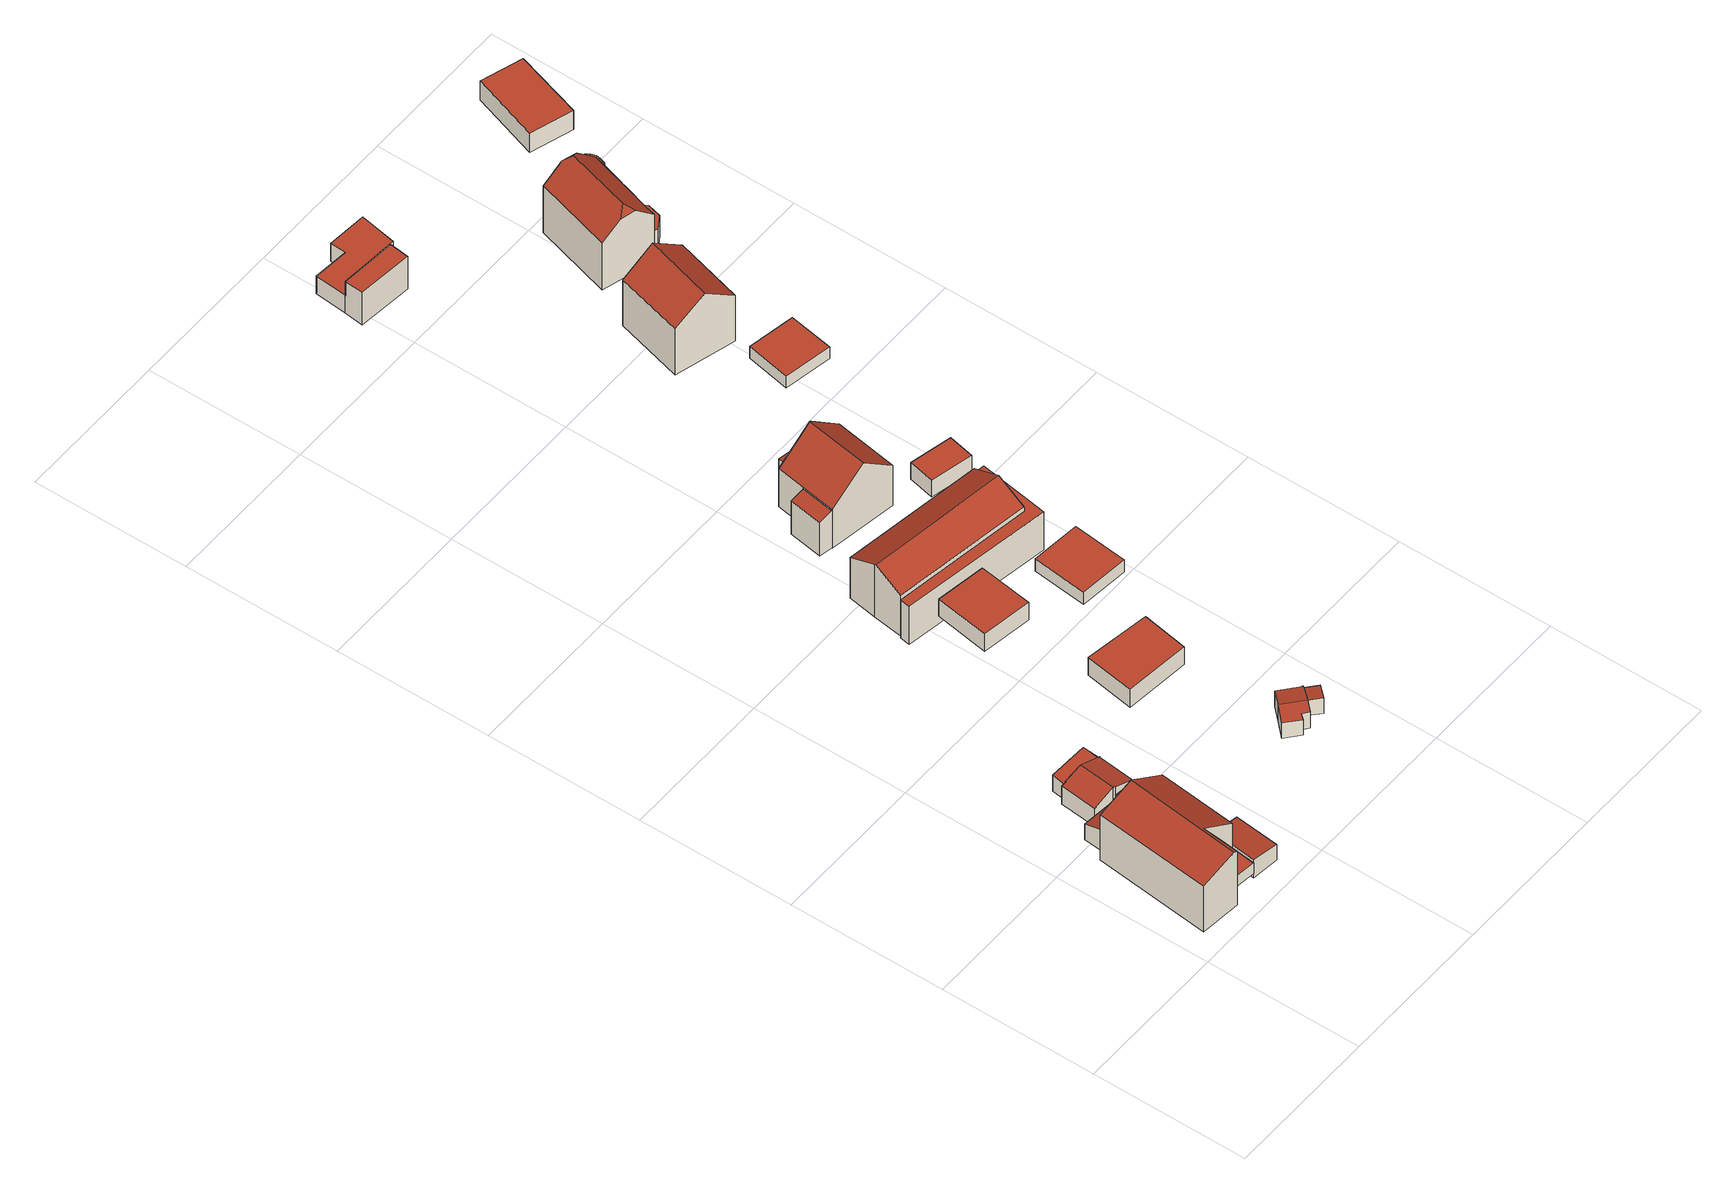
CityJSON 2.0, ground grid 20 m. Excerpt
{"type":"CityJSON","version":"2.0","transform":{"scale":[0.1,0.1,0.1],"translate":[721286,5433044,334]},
"CityObjects":{
"building1":{"type":"Building","attributes":{"Gemeindeschluessel":"09375199","HoeheDach":"346.964","HoeheGrund":"338.320","Methode":"2000","NiedrigsteTraufeDesGebaeudes":"343.892","Geometrietyp2DReferenz":"3000","measuredHeight":8.64,"function":"31001_1000","roofType":"3100","storeysAboveGround":2},"address":[{"Country":"Germany","Locality":"Sinzing","ThoroughfareName":"Mariaorter Straße 28"}],"geometry":[{"type":"Solid","lod":"2","boundaries":[[[[0,1,2,3]],[[4,5,6,7,8]],[[9,10,11,0,3,4,8]],[[5,2,1,12,13,14,6]],[[8,7,15,9]],[[3,2,5,4]],[[9,15,14,13,10]],[[11,12,1,0]],[[10,13,12,11]],[[6,14,15,7]]]],"semantics":{"surfaces":[{"type":"WallSurface","Flaeche":"25.682","Z_MAX":"8.392","Z_MAX_ASL":"346.712","Z_MIN":"0.000","Z_MIN_ASL":"338.320"},{"type":"WallSurface","Flaeche":"41.629","Z_MAX":"8.636","Z_MAX_ASL":"346.956","Z_MIN":"0.000","Z_MIN_ASL":"338.320"},{"type":"GroundSurface","Flaeche":"123.701","Z_MAX":"0.000","Z_MAX_ASL":"338.320","Z_MIN":"0.000","Z_MIN_ASL":"338.320"},{"type":"RoofSurface","Dachneigung":"57.646","Dachorientierung":"96.261","Flaeche":"60.925","Z_MAX":"8.644","Z_MAX_ASL":"346.964","Z_MIN":"5.572","Z_MIN_ASL":"343.892"},{"type":"WallSurface","Flaeche":"105.814","Z_MAX":"7.058","Z_MAX_ASL":"345.378","Z_MIN":"0.000","Z_MIN_ASL":"338.320"},{"type":"WallSurface","Flaeche":"14.571","Z_MAX":"8.357","Z_MAX_ASL":"346.677","Z_MIN":"0.000","Z_MIN_ASL":"338.320"},{"type":"WallSurface","Flaeche":"72.411","Z_MAX":"8.644","Z_MAX_ASL":"346.964","Z_MIN":"0.000","Z_MIN_ASL":"338.320"},{"type":"WallSurface","Flaeche":"31.074","Z_MAX":"8.392","Z_MAX_ASL":"346.712","Z_MIN":"0.000","Z_MIN_ASL":"338.320"},{"type":"WallSurface","Flaeche":"56.860","Z_MAX":"5.572","Z_MAX_ASL":"343.892","Z_MIN":"0.000","Z_MIN_ASL":"338.320"},{"type":"RoofSurface","Dachneigung":"71.771","Dachorientierung":"276.146","Flaeche":"76.054","Z_MAX":"8.644","Z_MAX_ASL":"346.964","Z_MIN":"7.050","Z_MIN_ASL":"345.370"}],"values":[[0,1,2,3,4,5,6,7,8,9]]}}]},
"building2":{"type":"Building","attributes":{"Gemeindeschluessel":"09375199","HoeheDach":"340.133","HoeheGrund":"338.520","Methode":"1000","NiedrigsteTraufeDesGebaeudes":"340.133","Geometrietyp2DReferenz":"3000","measuredHeight":1.61,"function":"31001_2000","roofType":"1000","storeysAboveGround":1},"geometry":[{"type":"Solid","lod":"2","boundaries":[[[[16,17,18,19]],[[19,18,20,21]],[[22,23,17,16]],[[21,20,23,22]],[[18,17,23,20]],[[21,22,16,19]]]],"semantics":{"surfaces":[{"type":"WallSurface","Flaeche":"4.976","Z_MAX":"1.613","Z_MAX_ASL":"340.133","Z_MIN":"0.000","Z_MIN_ASL":"338.520"},{"type":"WallSurface","Flaeche":"7.085","Z_MAX":"1.613","Z_MAX_ASL":"340.133","Z_MIN":"0.000","Z_MIN_ASL":"338.520"},{"type":"WallSurface","Flaeche":"7.179","Z_MAX":"1.613","Z_MAX_ASL":"340.133","Z_MIN":"0.000","Z_MIN_ASL":"338.520"},{"type":"WallSurface","Flaeche":"4.947","Z_MAX":"1.613","Z_MAX_ASL":"340.133","Z_MIN":"0.000","Z_MIN_ASL":"338.520"},{"type":"RoofSurface","Dachneigung":"90.000","Dachorientierung":"-1.000","Flaeche":"13.597","Z_MAX":"1.613","Z_MAX_ASL":"340.133","Z_MIN":"1.613","Z_MIN_ASL":"340.133"},{"type":"GroundSurface","Flaeche":"13.597","Z_MAX":"0.000","Z_MAX_ASL":"338.520","Z_MIN":"0.000","Z_MIN_ASL":"338.520"}],"values":[[0,1,2,3,4,5]]}}]},
"building3":{"type":"Building","attributes":{"Gemeindeschluessel":"09375199","HoeheDach":"343.083","HoeheGrund":"339.950","Methode":"2000","NiedrigsteTraufeDesGebaeudes":"342.317","Geometrietyp2DReferenz":"3000","measuredHeight":3.13,"function":"51009_1610","roofType":"2100"},"geometry":[{"type":"Solid","lod":"2","boundaries":[[[[24,25,26,27]],[[28,29,25,24]],[[30,26,25,29]],[[27,26,30,31]],[[28,24,27,31]],[[31,30,29,28]]]],"semantics":{"surfaces":[{"type":"WallSurface","Flaeche":"9.902","Z_MAX":"2.367","Z_MAX_ASL":"342.317","Z_MIN":"0.000","Z_MIN_ASL":"339.950"},{"type":"WallSurface","Flaeche":"6.056","Z_MAX":"3.133","Z_MAX_ASL":"343.083","Z_MIN":"0.000","Z_MIN_ASL":"339.950"},{"type":"RoofSurface","Dachneigung":"70.819","Dachorientierung":"6.038","Flaeche":"9.753","Z_MAX":"3.133","Z_MAX_ASL":"343.083","Z_MIN":"2.367","Z_MIN_ASL":"342.317"},{"type":"GroundSurface","Flaeche":"9.212","Z_MAX":"0.000","Z_MAX_ASL":"339.950","Z_MIN":"0.000","Z_MIN_ASL":"339.950"},{"type":"WallSurface","Flaeche":"13.106","Z_MAX":"3.133","Z_MAX_ASL":"343.083","Z_MIN":"0.000","Z_MIN_ASL":"339.950"}],"values":[[0,1,2,1,3,4]]}}]},
"building4":{"type":"Building","attributes":{"Gemeindeschluessel":"09375199","HoeheDach":"340.594","HoeheGrund":"337.798","Methode":"2000","NiedrigsteTraufeDesGebaeudes":"340.201","Geometrietyp2DReferenz":"3000","measuredHeight":2.8,"function":"31001_2463","roofType":"1000","storeysAboveGround":1},"geometry":[{"type":"Solid","lod":"2","boundaries":[[[[32,33,34,35,36]],[[37,33,32,38]],[[39,40,41,37,38]],[[40,35,34,41]],[[41,34,33,37]],[[38,32,36,39]],[[39,36,35,40]]]],"semantics":{"surfaces":[{"type":"RoofSurface","Dachneigung":"83.595","Dachorientierung":"96.351","Flaeche":"19.822","Z_MAX":"2.796","Z_MAX_ASL":"340.594","Z_MIN":"2.403","Z_MIN_ASL":"340.201"},{"type":"WallSurface","Flaeche":"13.681","Z_MAX":"2.411","Z_MAX_ASL":"340.209","Z_MIN":"0.002","Z_MIN_ASL":"337.800"},{"type":"GroundSurface","Flaeche":"19.698","Z_MAX":"0.002","Z_MAX_ASL":"337.800","Z_MIN":"0.002","Z_MIN_ASL":"337.800"},{"type":"WallSurface","Flaeche":"7.306","Z_MAX":"2.796","Z_MAX_ASL":"340.594","Z_MIN":"0.002","Z_MIN_ASL":"337.800"},{"type":"WallSurface","Flaeche":"8.927","Z_MAX":"2.796","Z_MAX_ASL":"340.594","Z_MIN":"0.002","Z_MIN_ASL":"337.800"},{"type":"WallSurface","Flaeche":"9.094","Z_MAX":"2.796","Z_MAX_ASL":"340.594","Z_MIN":"0.002","Z_MIN_ASL":"337.800"},{"type":"WallSurface","Flaeche":"8.605","Z_MAX":"2.796","Z_MAX_ASL":"340.594","Z_MIN":"0.002","Z_MIN_ASL":"337.800"}],"values":[[0,1,2,3,4,5,6]]}}]},
"building5":{"type":"Building","attributes":{"Gemeindeschluessel":"09375199","HoeheDach":"342.300","HoeheGrund":"338.536","Methode":"2000","NiedrigsteTraufeDesGebaeudes":"341.000","Geometrietyp2DReferenz":"3000","measuredHeight":3.76,"function":"31001_2463","roofType":"3100","storeysAboveGround":1},"geometry":[{"type":"Solid","lod":"2","boundaries":[[[[42,43,44,45]],[[46,47,48,49]],[[50,51,52,53]],[[54,55,56,57,58,59]],[[48,60,61,62,44,43]],[[57,56,63,64]],[[47,52,51,65,59,58,60,48]],[[57,64,61,60,58]],[[66,63,56,55]],[[45,44,62,67]],[[68,50,53,69]],[[46,70,69,53,52,47]],[[66,67,62,61,64,63]],[[49,48,43,42]],[[54,71,72,70,46,49,42,45,67,66,55]],[[54,59,65,71]],[[72,71,65,51,50,68]],[[72,68,69,70]]]],"semantics":{"surfaces":[{"type":"WallSurface","Flaeche":"13.052","Z_MAX":"2.782","Z_MAX_ASL":"341.319","Z_MIN":"0.004","Z_MIN_ASL":"338.540"},{"type":"WallSurface","Flaeche":"1.376","Z_MAX":"3.764","Z_MAX_ASL":"342.300","Z_MIN":"0.004","Z_MIN_ASL":"338.540"},{"type":"WallSurface","Flaeche":"1.867","Z_MAX":"3.636","Z_MAX_ASL":"342.173","Z_MIN":"2.464","Z_MIN_ASL":"341.000"},{"type":"WallSurface","Flaeche":"5.705","Z_MAX":"2.779","Z_MAX_ASL":"341.316","Z_MIN":"0.004","Z_MIN_ASL":"338.540"},{"type":"RoofSurface","Dachneigung":"71.141","Dachorientierung":"276.298","Flaeche":"14.387","Z_MAX":"3.764","Z_MAX_ASL":"342.300","Z_MIN":"2.781","Z_MIN_ASL":"341.317"},{"type":"RoofSurface","Dachneigung":"90.000","Dachorientierung":"-1.000","Flaeche":"10.773","Z_MAX":"2.464","Z_MAX_ASL":"341.000","Z_MIN":"2.464","Z_MIN_ASL":"341.000"},{"type":"RoofSurface","Dachneigung":"71.140","Dachorientierung":"96.298","Flaeche":"14.668","Z_MAX":"3.764","Z_MAX_ASL":"342.300","Z_MIN":"2.779","Z_MIN_ASL":"341.316"},{"type":"WallSurface","Flaeche":"4.398","Z_MAX":"3.764","Z_MAX_ASL":"342.300","Z_MIN":"2.464","Z_MIN_ASL":"341.000"},{"type":"WallSurface","Flaeche":"12.680","Z_MAX":"2.464","Z_MAX_ASL":"341.000","Z_MIN":"0.004","Z_MIN_ASL":"338.540"},{"type":"WallSurface","Flaeche":"1.741","Z_MAX":"2.989","Z_MAX_ASL":"341.525","Z_MIN":"0.004","Z_MIN_ASL":"338.540"},{"type":"RoofSurface","Dachneigung":"90.000","Dachorientierung":"-1.000","Flaeche":"4.808","Z_MAX":"2.464","Z_MAX_ASL":"341.000","Z_MIN":"2.464","Z_MIN_ASL":"341.000"},{"type":"WallSurface","Flaeche":"5.026","Z_MAX":"3.636","Z_MAX_ASL":"342.173","Z_MIN":"0.004","Z_MIN_ASL":"338.540"},{"type":"WallSurface","Flaeche":"4.852","Z_MAX":"2.989","Z_MAX_ASL":"341.525","Z_MIN":"0.004","Z_MIN_ASL":"338.540"},{"type":"WallSurface","Flaeche":"9.406","Z_MAX":"3.764","Z_MAX_ASL":"342.300","Z_MIN":"0.004","Z_MIN_ASL":"338.540"},{"type":"GroundSurface","Flaeche":"43.077","Z_MAX":"0.004","Z_MAX_ASL":"338.540","Z_MIN":"0.004","Z_MIN_ASL":"338.540"},{"type":"WallSurface","Flaeche":"13.073","Z_MAX":"2.781","Z_MAX_ASL":"341.317","Z_MIN":"0.004","Z_MIN_ASL":"338.540"},{"type":"WallSurface","Flaeche":"4.951","Z_MAX":"2.781","Z_MAX_ASL":"341.317","Z_MIN":"0.004","Z_MIN_ASL":"338.540"},{"type":"WallSurface","Flaeche":"6.164","Z_MAX":"2.464","Z_MAX_ASL":"341.000","Z_MIN":"0.004","Z_MIN_ASL":"338.540"}],"values":[[0,1,2,3,4,5,6,7,8,9,10,11,12,13,14,15,16,17]]}}]},
"building6":{"type":"Building","attributes":{"Gemeindeschluessel":"09375199","HoeheDach":"339.000","HoeheGrund":"336.190","Methode":"2000","NiedrigsteTraufeDesGebaeudes":"339.000","Geometrietyp2DReferenz":"3000","measuredHeight":2.81,"function":"51009_1610","roofType":"1000"},"geometry":[{"type":"Solid","lod":"2","boundaries":[[[[73,74,75,76]],[[76,75,77,78]],[[75,74,79,77]],[[78,77,79,80]],[[78,80,73,76]],[[80,79,74,73]]]],"semantics":{"surfaces":[{"type":"WallSurface","Flaeche":"16.733","Z_MAX":"2.810","Z_MAX_ASL":"339.000","Z_MIN":"0.000","Z_MIN_ASL":"336.190"},{"type":"WallSurface","Flaeche":"23.423","Z_MAX":"2.810","Z_MAX_ASL":"339.000","Z_MIN":"0.000","Z_MIN_ASL":"336.190"},{"type":"RoofSurface","Dachneigung":"90.000","Dachorientierung":"-1.000","Flaeche":"51.468","Z_MAX":"2.810","Z_MAX_ASL":"339.000","Z_MIN":"2.810","Z_MIN_ASL":"339.000"},{"type":"WallSurface","Flaeche":"17.976","Z_MAX":"2.810","Z_MAX_ASL":"339.000","Z_MIN":"0.000","Z_MIN_ASL":"336.190"},{"type":"GroundSurface","Flaeche":"51.468","Z_MAX":"0.000","Z_MAX_ASL":"336.190","Z_MIN":"0.000","Z_MIN_ASL":"336.190"},{"type":"WallSurface","Flaeche":"23.445","Z_MAX":"2.810","Z_MAX_ASL":"339.000","Z_MIN":"0.000","Z_MIN_ASL":"336.190"}],"values":[[0,1,2,3,4,5]]}}]},
"building7":{"type":"Building","attributes":{"Gemeindeschluessel":"09375199","HoeheDach":"340.300","HoeheGrund":"337.582","Methode":"2000","NiedrigsteTraufeDesGebaeudes":"340.300","Geometrietyp2DReferenz":"3000","measuredHeight":2.72,"function":"31001_2000","roofType":"1000","storeysAboveGround":1},"geometry":[{"type":"Solid","lod":"2","boundaries":[[[[81,82,83,84]],[[85,83,82,86]],[[84,83,85,87]],[[87,85,86,88]],[[88,81,84,87]],[[88,86,82,81]]]],"semantics":{"surfaces":[{"type":"WallSurface","Flaeche":"17.445","Z_MAX":"2.718","Z_MAX_ASL":"340.300","Z_MIN":"-0.002","Z_MIN_ASL":"337.580"},{"type":"RoofSurface","Dachneigung":"90.000","Dachorientierung":"-1.000","Flaeche":"45.087","Z_MAX":"2.718","Z_MAX_ASL":"340.300","Z_MIN":"2.718","Z_MIN_ASL":"340.300"},{"type":"WallSurface","Flaeche":"19.072","Z_MAX":"2.718","Z_MAX_ASL":"340.300","Z_MIN":"-0.002","Z_MIN_ASL":"337.580"},{"type":"WallSurface","Flaeche":"17.592","Z_MAX":"2.718","Z_MAX_ASL":"340.300","Z_MIN":"-0.002","Z_MIN_ASL":"337.580"},{"type":"GroundSurface","Flaeche":"45.087","Z_MAX":"-0.002","Z_MAX_ASL":"337.580","Z_MIN":"-0.002","Z_MIN_ASL":"337.580"},{"type":"WallSurface","Flaeche":"19.011","Z_MAX":"2.718","Z_MAX_ASL":"340.300","Z_MIN":"-0.002","Z_MIN_ASL":"337.580"}],"values":[[0,1,2,3,4,5]]}}]},
"building8":{"type":"Building","attributes":{"Gemeindeschluessel":"09375199","HoeheDach":"338.200","HoeheGrund":"335.366","Methode":"2000","NiedrigsteTraufeDesGebaeudes":"337.507","Geometrietyp2DReferenz":"3000","measuredHeight":2.83,"function":"31001_2000","roofType":"3100","storeysAboveGround":1},"geometry":[{"type":"Solid","lod":"2","boundaries":[[[[89,90,91,92]],[[93,94,95,96]],[[97,98,99,95,94,100,101,102]],[[103,99,98,104]],[[105,106,107,108]],[[109,108,107,102,101]],[[110,91,90,105,108,109,111,93,96,112,113]],[[112,114,115,113]],[[112,96,95,99,103,114]],[[111,100,94,93]],[[90,89,106,105]],[[110,113,115,104,98]],[[115,114,103,104]],[[92,91,110,98,97]],[[89,92,97,102,107,106]],[[109,101,100,111]]]],"semantics":{"surfaces":[{"type":"WallSurface","Flaeche":"2.542","Z_MAX":"2.549","Z_MAX_ASL":"337.915","Z_MIN":"0.004","Z_MIN_ASL":"335.370"},{"type":"WallSurface","Flaeche":"0.222","Z_MAX":"2.422","Z_MAX_ASL":"337.788","Z_MIN":"0.004","Z_MIN_ASL":"335.370"},{"type":"RoofSurface","Dachneigung":"79.793","Dachorientierung":"41.565","Flaeche":"7.417","Z_MAX":"2.834","Z_MAX_ASL":"338.200","Z_MIN":"2.405","Z_MIN_ASL":"337.771"},{"type":"WallSurface","Flaeche":"0.680","Z_MAX":"2.794","Z_MAX_ASL":"338.160","Z_MIN":"2.142","Z_MIN_ASL":"337.508"},{"type":"WallSurface","Flaeche":"5.302","Z_MAX":"2.404","Z_MAX_ASL":"337.770","Z_MIN":"0.004","Z_MIN_ASL":"335.370"},{"type":"WallSurface","Flaeche":"6.554","Z_MAX":"2.834","Z_MAX_ASL":"338.200","Z_MIN":"0.004","Z_MIN_ASL":"335.370"},{"type":"GroundSurface","Flaeche":"17.966","Z_MAX":"0.004","Z_MAX_ASL":"335.370","Z_MIN":"0.004","Z_MIN_ASL":"335.370"},{"type":"WallSurface","Flaeche":"4.956","Z_MAX":"2.428","Z_MAX_ASL":"337.794","Z_MIN":"0.004","Z_MIN_ASL":"335.370"},{"type":"WallSurface","Flaeche":"4.163","Z_MAX":"2.405","Z_MAX_ASL":"337.771","Z_MIN":"0.004","Z_MIN_ASL":"335.370"},{"type":"WallSurface","Flaeche":"7.291","Z_MAX":"2.422","Z_MAX_ASL":"337.788","Z_MIN":"0.004","Z_MIN_ASL":"335.370"},{"type":"WallSurface","Flaeche":"1.995","Z_MAX":"2.548","Z_MAX_ASL":"337.914","Z_MIN":"0.004","Z_MIN_ASL":"335.370"},{"type":"WallSurface","Flaeche":"4.384","Z_MAX":"2.794","Z_MAX_ASL":"338.160","Z_MIN":"0.004","Z_MIN_ASL":"335.370"},{"type":"RoofSurface","Dachneigung":"82.468","Dachorientierung":"41.557","Flaeche":"3.884","Z_MAX":"2.428","Z_MAX_ASL":"337.794","Z_MIN":"2.141","Z_MIN_ASL":"337.507"},{"type":"WallSurface","Flaeche":"4.882","Z_MAX":"2.834","Z_MAX_ASL":"338.200","Z_MIN":"0.004","Z_MIN_ASL":"335.370"},{"type":"RoofSurface","Dachneigung":"79.793","Dachorientierung":"221.581","Flaeche":"6.925","Z_MAX":"2.834","Z_MAX_ASL":"338.200","Z_MIN":"2.403","Z_MIN_ASL":"337.769"},{"type":"WallSurface","Flaeche":"5.732","Z_MAX":"2.815","Z_MAX_ASL":"338.181","Z_MIN":"0.004","Z_MIN_ASL":"335.370"}],"values":[[0,1,2,3,4,5,6,7,8,9,10,11,12,13,14,15]]}}]},
"building9":{"type":"Building","attributes":{"Gemeindeschluessel":"09375199","HoeheDach":"362.900","HoeheGrund":"357.750","Methode":"2000","NiedrigsteTraufeDesGebaeudes":"360.500","Geometrietyp2DReferenz":"3000","measuredHeight":5.15,"function":"31001_2000","roofType":"1000","storeysAboveGround":2},"geometry":[{"type":"Solid","lod":"2","boundaries":[[[[116,117,118,119]],[[120,121,122,123]],[[124,125,126,127,128,118,117,129,130]],[[131,126,125,132]],[[133,128,127,134]],[[123,135,116,119,133,134,131,132,136,120]],[[130,137,138,124]],[[136,124,138,121,120]],[[132,125,124,136]],[[135,129,117,116]],[[121,138,137,122]],[[123,122,137,130,129,135]],[[119,118,128,133]],[[134,127,126,131]]]],"semantics":{"surfaces":[{"type":"WallSurface","Flaeche":"12.364","Z_MAX":"2.750","Z_MAX_ASL":"360.500","Z_MIN":"0.000","Z_MIN_ASL":"357.750"},{"type":"WallSurface","Flaeche":"36.384","Z_MAX":"5.150","Z_MAX_ASL":"362.900","Z_MIN":"0.000","Z_MIN_ASL":"357.750"},{"type":"RoofSurface","Dachneigung":"90.000","Dachorientierung":"-1.000","Flaeche":"45.876","Z_MAX":"2.750","Z_MAX_ASL":"360.500","Z_MIN":"2.750","Z_MIN_ASL":"360.500"},{"type":"WallSurface","Flaeche":"5.719","Z_MAX":"2.750","Z_MAX_ASL":"360.500","Z_MIN":"0.000","Z_MIN_ASL":"357.750"},{"type":"WallSurface","Flaeche":"14.022","Z_MAX":"2.750","Z_MAX_ASL":"360.500","Z_MIN":"0.000","Z_MIN_ASL":"357.750"},{"type":"GroundSurface","Flaeche":"63.202","Z_MAX":"0.000","Z_MAX_ASL":"357.750","Z_MIN":"0.000","Z_MIN_ASL":"357.750"},{"type":"WallSurface","Flaeche":"16.932","Z_MAX":"5.150","Z_MAX_ASL":"362.900","Z_MIN":"2.750","Z_MIN_ASL":"360.500"},{"type":"WallSurface","Flaeche":"12.888","Z_MAX":"5.150","Z_MAX_ASL":"362.900","Z_MIN":"0.000","Z_MIN_ASL":"357.750"},{"type":"WallSurface","Flaeche":"4.282","Z_MAX":"2.750","Z_MAX_ASL":"360.500","Z_MIN":"0.000","Z_MIN_ASL":"357.750"},{"type":"WallSurface","Flaeche":"11.449","Z_MAX":"2.750","Z_MAX_ASL":"360.500","Z_MIN":"0.000","Z_MIN_ASL":"357.750"},{"type":"RoofSurface","Dachneigung":"90.000","Dachorientierung":"-1.000","Flaeche":"17.326","Z_MAX":"5.150","Z_MAX_ASL":"362.900","Z_MIN":"5.150","Z_MIN_ASL":"362.900"},{"type":"WallSurface","Flaeche":"12.632","Z_MAX":"5.150","Z_MAX_ASL":"362.900","Z_MIN":"0.000","Z_MIN_ASL":"357.750"},{"type":"WallSurface","Flaeche":"5.492","Z_MAX":"2.750","Z_MAX_ASL":"360.500","Z_MIN":"0.000","Z_MIN_ASL":"357.750"},{"type":"WallSurface","Flaeche":"13.041","Z_MAX":"2.750","Z_MAX_ASL":"360.500","Z_MIN":"0.000","Z_MIN_ASL":"357.750"}],"values":[[0,1,2,3,4,5,6,7,8,9,10,11,12,13]]}}]},
"building10":{"type":"Building","attributes":{"Gemeindeschluessel":"09375199","HoeheDach":"342.240","HoeheGrund":"336.250","Methode":"2000","NiedrigsteTraufeDesGebaeudes":"342.240","Geometrietyp2DReferenz":"3000","measuredHeight":5.99,"function":"51009_1610","roofType":"1000"},"geometry":[{"type":"Solid","lod":"2","boundaries":[[[[139,140,141,142,143,144]],[[145,139,144,146]],[[147,141,140,148]],[[148,145,146,149,150,147]],[[150,142,141,147]],[[139,145,148,140]],[[146,144,143,149]],[[149,143,142,150]]]],"semantics":{"surfaces":[{"type":"RoofSurface","Dachneigung":"90.000","Dachorientierung":"-1.000","Flaeche":"39.475","Z_MAX":"5.990","Z_MAX_ASL":"342.240","Z_MIN":"5.990","Z_MIN_ASL":"342.240"},{"type":"WallSurface","Flaeche":"8.863","Z_MAX":"5.990","Z_MAX_ASL":"342.240","Z_MIN":"0.000","Z_MIN_ASL":"336.250"},{"type":"WallSurface","Flaeche":"108.702","Z_MAX":"5.990","Z_MAX_ASL":"342.240","Z_MIN":"0.000","Z_MIN_ASL":"336.250"},{"type":"GroundSurface","Flaeche":"39.475","Z_MAX":"0.000","Z_MAX_ASL":"336.250","Z_MIN":"0.000","Z_MIN_ASL":"336.250"},{"type":"WallSurface","Flaeche":"8.293","Z_MAX":"5.990","Z_MAX_ASL":"342.240","Z_MIN":"0.000","Z_MIN_ASL":"336.250"},{"type":"WallSurface","Flaeche":"45.172","Z_MAX":"5.990","Z_MAX_ASL":"342.240","Z_MIN":"0.000","Z_MIN_ASL":"336.250"},{"type":"WallSurface","Flaeche":"54.076","Z_MAX":"5.990","Z_MAX_ASL":"342.240","Z_MIN":"0.000","Z_MIN_ASL":"336.250"},{"type":"WallSurface","Flaeche":"117.541","Z_MAX":"5.990","Z_MAX_ASL":"342.240","Z_MIN":"0.000","Z_MIN_ASL":"336.250"}],"values":[[0,1,2,3,4,5,6,7]]}}]},
"building11":{"type":"Building","attributes":{"Gemeindeschluessel":"09375199","HoeheDach":"344.800","HoeheGrund":"336.518","Methode":"2000","NiedrigsteTraufeDesGebaeudes":"342.920","Geometrietyp2DReferenz":"3000","measuredHeight":8.28,"function":"31001_1000","roofType":"3100","storeysAboveGround":2},"address":[{"Country":"Germany","Locality":"Sinzing","ThoroughfareName":"Mariaorter Straße 29"}],"geometry":[{"type":"Solid","lod":"2","boundaries":[[[[151,152,153,154]],[[155,156,157,158,159]],[[152,160,161,158,157]],[[155,159,162,163,151,154,164]],[[159,158,161,162]],[[163,160,152,151]],[[162,161,160,163]],[[153,152,157,156]],[[153,156,155,164,154]]]],"semantics":{"surfaces":[{"type":"WallSurface","Flaeche":"27.625","Z_MAX":"8.277","Z_MAX_ASL":"344.795","Z_MIN":"0.002","Z_MIN_ASL":"336.520"},{"type":"WallSurface","Flaeche":"27.664","Z_MAX":"8.282","Z_MAX_ASL":"344.800","Z_MIN":"0.002","Z_MIN_ASL":"336.520"},{"type":"RoofSurface","Dachneigung":"63.529","Dachorientierung":"8.809","Flaeche":"76.355","Z_MAX":"8.282","Z_MAX_ASL":"344.800","Z_MIN":"6.407","Z_MIN_ASL":"342.925"},{"type":"GroundSurface","Flaeche":"136.672","Z_MAX":"0.002","Z_MAX_ASL":"336.520","Z_MIN":"0.002","Z_MIN_ASL":"336.520"},{"type":"WallSurface","Flaeche":"27.561","Z_MAX":"8.277","Z_MAX_ASL":"344.795","Z_MIN":"0.002","Z_MIN_ASL":"336.520"},{"type":"WallSurface","Flaeche":"27.738","Z_MAX":"8.282","Z_MAX_ASL":"344.800","Z_MIN":"0.002","Z_MIN_ASL":"336.520"},{"type":"WallSurface","Flaeche":"116.275","Z_MAX":"6.407","Z_MAX_ASL":"342.925","Z_MIN":"0.002","Z_MIN_ASL":"336.520"},{"type":"RoofSurface","Dachneigung":"63.529","Dachorientierung":"188.809","Flaeche":"76.326","Z_MAX":"8.282","Z_MAX_ASL":"344.800","Z_MIN":"6.402","Z_MIN_ASL":"342.920"},{"type":"WallSurface","Flaeche":"116.238","Z_MAX":"6.413","Z_MAX_ASL":"342.931","Z_MIN":"0.002","Z_MIN_ASL":"336.520"}],"values":[[0,1,2,3,4,5,6,7,8]]}}]},
"building12":{"type":"Building","attributes":{"Gemeindeschluessel":"09375199","HoeheDach":"346.950","HoeheGrund":"337.020","Methode":"2000","NiedrigsteTraufeDesGebaeudes":"341.625","Geometrietyp2DReferenz":"3000","measuredHeight":9.93,"function":"31001_1000","roofType":"3100"},"address":[{"Country":"Germany","Locality":"Sinzing","ThoroughfareName":"Mariaorter Straße 30"}],"geometry":[{"type":"Solid","lod":"2","boundaries":[[[[165,166,167,168]],[[169,168,167,170]],[[171,172,173,174,175,176]],[[177,178,179,180]],[[165,168,181,182,178]],[[175,174,183,184]],[[170,167,166,185]],[[186,184,183,187,188]],[[189,190,191,192,193]],[[180,179,191,190]],[[171,176,194,195]],[[175,184,194,176]],[[195,194,184,186]],[[189,193,173,172]],[[188,187,181,168,169]],[[191,179,178,182,192]],[[177,185,166,165,178]],[[189,172,171,195,186,188,169,170,185,177,180,190]],[[173,193,192,182,181,187,183,174]]]],"semantics":{"surfaces":[{"type":"RoofSurface","Dachneigung":"81.824","Dachorientierung":"11.369","Flaeche":"5.508","Z_MAX":"4.876","Z_MAX_ASL":"341.896","Z_MIN":"4.605","Z_MIN_ASL":"341.625"},{"type":"WallSurface","Flaeche":"8.953","Z_MAX":"4.876","Z_MAX_ASL":"341.896","Z_MIN":"0.000","Z_MIN_ASL":"337.020"},{"type":"WallSurface","Flaeche":"9.826","Z_MAX":"6.065","Z_MAX_ASL":"343.085","Z_MIN":"0.000","Z_MIN_ASL":"337.020"},{"type":"WallSurface","Flaeche":"32.612","Z_MAX":"9.750","Z_MAX_ASL":"346.770","Z_MIN":"0.000","Z_MIN_ASL":"337.020"},{"type":"WallSurface","Flaeche":"11.483","Z_MAX":"9.930","Z_MAX_ASL":"346.950","Z_MIN":"4.876","Z_MIN_ASL":"341.896"},{"type":"WallSurface","Flaeche":"1.012","Z_MAX":"5.990","Z_MAX_ASL":"343.010","Z_MIN":"5.756","Z_MIN_ASL":"342.776"},{"type":"WallSurface","Flaeche":"13.294","Z_MAX":"4.605","Z_MAX_ASL":"341.625","Z_MIN":"0.000","Z_MIN_ASL":"337.020"},{"type":"WallSurface","Flaeche":"22.676","Z_MAX":"5.992","Z_MAX_ASL":"343.012","Z_MIN":"0.000","Z_MIN_ASL":"337.020"},{"type":"WallSurface","Flaeche":"70.512","Z_MAX":"9.930","Z_MAX_ASL":"346.950","Z_MIN":"0.000","Z_MIN_ASL":"337.020"},{"type":"WallSurface","Flaeche":"51.106","Z_MAX":"6.231","Z_MAX_ASL":"343.251","Z_MIN":"0.000","Z_MIN_ASL":"337.020"},{"type":"WallSurface","Flaeche":"22.513","Z_MAX":"5.205","Z_MAX_ASL":"342.225","Z_MIN":"0.000","Z_MIN_ASL":"337.020"},{"type":"RoofSurface","Dachneigung":"71.944","Dachorientierung":"281.390","Flaeche":"7.716","Z_MAX":"5.756","Z_MAX_ASL":"342.776","Z_MIN":"5.203","Z_MIN_ASL":"342.223"},{"type":"WallSurface","Flaeche":"9.276","Z_MAX":"5.756","Z_MAX_ASL":"342.776","Z_MIN":"0.000","Z_MIN_ASL":"337.020"},{"type":"WallSurface","Flaeche":"0.618","Z_MAX":"6.065","Z_MAX_ASL":"343.085","Z_MIN":"0.000","Z_MIN_ASL":"337.020"},{"type":"WallSurface","Flaeche":"12.839","Z_MAX":"7.619","Z_MAX_ASL":"344.639","Z_MIN":"0.000","Z_MIN_ASL":"337.020"},{"type":"RoofSurface","Dachneigung":"49.230","Dachorientierung":"101.392","Flaeche":"46.473","Z_MAX":"9.930","Z_MAX_ASL":"346.950","Z_MIN":"6.231","Z_MIN_ASL":"343.251"},{"type":"WallSurface","Flaeche":"9.055","Z_MAX":"9.750","Z_MAX_ASL":"346.770","Z_MIN":"0.000","Z_MIN_ASL":"337.020"},{"type":"GroundSurface","Flaeche":"85.518","Z_MAX":"0.000","Z_MAX_ASL":"337.020","Z_MIN":"0.000","Z_MIN_ASL":"337.020"},{"type":"RoofSurface","Dachneigung":"49.230","Dachorientierung":"281.392","Flaeche":"49.560","Z_MAX":"9.930","Z_MAX_ASL":"346.950","Z_MIN":"5.990","Z_MIN_ASL":"343.010"}],"values":[[0,1,2,3,4,5,6,7,8,9,10,11,12,13,14,15,16,17,18]]}}]},
"building13":{"type":"Building","attributes":{"Gemeindeschluessel":"09375199","HoeheDach":"336.543","HoeheGrund":"334.618","Methode":"1000","NiedrigsteTraufeDesGebaeudes":"336.543","Geometrietyp2DReferenz":"3000","measuredHeight":1.93,"function":"31001_2000","roofType":"1000","storeysAboveGround":1},"geometry":[{"type":"Solid","lod":"2","boundaries":[[[[196,197,198,199]],[[197,200,201,198]],[[199,202,203,196]],[[202,201,200,203]],[[203,200,197,196]],[[199,198,201,202]]]],"semantics":{"surfaces":[{"type":"WallSurface","Flaeche":"12.101","Z_MAX":"1.925","Z_MAX_ASL":"336.543","Z_MIN":"0.000","Z_MIN_ASL":"334.618"},{"type":"RoofSurface","Dachneigung":"90.000","Dachorientierung":"-1.000","Flaeche":"44.173","Z_MAX":"1.925","Z_MAX_ASL":"336.543","Z_MIN":"1.925","Z_MIN_ASL":"336.543"},{"type":"GroundSurface","Flaeche":"44.173","Z_MAX":"0.000","Z_MAX_ASL":"334.618","Z_MIN":"0.000","Z_MIN_ASL":"334.618"},{"type":"WallSurface","Flaeche":"12.102","Z_MAX":"1.925","Z_MAX_ASL":"336.543","Z_MIN":"0.000","Z_MIN_ASL":"334.618"},{"type":"WallSurface","Flaeche":"13.523","Z_MAX":"1.925","Z_MAX_ASL":"336.543","Z_MIN":"0.000","Z_MIN_ASL":"334.618"},{"type":"WallSurface","Flaeche":"13.525","Z_MAX":"1.925","Z_MAX_ASL":"336.543","Z_MIN":"0.000","Z_MIN_ASL":"334.618"}],"values":[[0,1,2,3,4,5]]}}]},
"building14":{"type":"Building","attributes":{"Gemeindeschluessel":"09375199","HoeheDach":"336.562","HoeheGrund":"334.030","Methode":"1000","NiedrigsteTraufeDesGebaeudes":"336.562","Geometrietyp2DReferenz":"3000","measuredHeight":2.53,"function":"31001_2000","roofType":"1000"},"geometry":[{"type":"Solid","lod":"2","boundaries":[[[[204,205,206,207]],[[208,204,207,209]],[[209,210,211,208]],[[208,211,205,204]],[[207,206,210,209]],[[210,206,205,211]]]],"semantics":{"surfaces":[{"type":"WallSurface","Flaeche":"13.940","Z_MAX":"2.532","Z_MAX_ASL":"336.562","Z_MIN":"0.000","Z_MIN_ASL":"334.030"},{"type":"GroundSurface","Flaeche":"18.820","Z_MAX":"0.000","Z_MAX_ASL":"334.030","Z_MIN":"0.000","Z_MIN_ASL":"334.030"},{"type":"WallSurface","Flaeche":"13.909","Z_MAX":"2.532","Z_MAX_ASL":"336.562","Z_MIN":"0.000","Z_MIN_ASL":"334.030"},{"type":"WallSurface","Flaeche":"8.674","Z_MAX":"2.532","Z_MAX_ASL":"336.562","Z_MIN":"0.000","Z_MIN_ASL":"334.030"},{"type":"WallSurface","Flaeche":"8.655","Z_MAX":"2.532","Z_MAX_ASL":"336.562","Z_MIN":"0.000","Z_MIN_ASL":"334.030"},{"type":"RoofSurface","Dachneigung":"90.000","Dachorientierung":"-1.000","Flaeche":"18.820","Z_MAX":"2.532","Z_MAX_ASL":"336.562","Z_MIN":"2.532","Z_MIN_ASL":"336.562"}],"values":[[0,1,2,3,4,5]]}}]},
"building15":{"type":"Building","attributes":{"Gemeindeschluessel":"09375199","HoeheDach":"346.480","HoeheGrund":"336.300","Methode":"2000","NiedrigsteTraufeDesGebaeudes":"343.434","Geometrietyp2DReferenz":"3000","measuredHeight":10.18,"function":"31001_1000","roofType":"3100"},"address":[{"Country":"Germany","Locality":"Sinzing","ThoroughfareName":"Mariaorter Straße 31"}],"geometry":[{"type":"Solid","lod":"2","boundaries":[[[[212,213,214,215]],[[216,217,218,219]],[[213,217,216,214]],[[219,218,220,221]],[[215,221,220,212]],[[212,220,218,217,213]],[[214,216,219,221,215]]]],"semantics":{"surfaces":[{"type":"GroundSurface","Flaeche":"73.053","Z_MAX":"0.000","Z_MAX_ASL":"336.300","Z_MIN":"0.000","Z_MIN_ASL":"336.300"},{"type":"RoofSurface","Dachneigung":"53.009","Dachorientierung":"107.376","Flaeche":"45.719","Z_MAX":"10.180","Z_MAX_ASL":"346.480","Z_MIN":"7.148","Z_MIN_ASL":"343.448"},{"type":"WallSurface","Flaeche":"64.859","Z_MAX":"7.148","Z_MAX_ASL":"343.448","Z_MIN":"0.000","Z_MIN_ASL":"336.300"},{"type":"RoofSurface","Dachneigung":"53.009","Dachorientierung":"287.376","Flaeche":"45.742","Z_MAX":"10.180","Z_MAX_ASL":"346.480","Z_MIN":"7.134","Z_MIN_ASL":"343.434"},{"type":"WallSurface","Flaeche":"64.768","Z_MAX":"7.155","Z_MAX_ASL":"343.455","Z_MIN":"0.000","Z_MIN_ASL":"336.300"},{"type":"WallSurface","Flaeche":"69.881","Z_MAX":"10.180","Z_MAX_ASL":"346.480","Z_MIN":"0.000","Z_MIN_ASL":"336.300"},{"type":"WallSurface","Flaeche":"69.676","Z_MAX":"10.180","Z_MAX_ASL":"346.480","Z_MIN":"0.000","Z_MIN_ASL":"336.300"}],"values":[[0,1,2,3,4,5,6]]}}]},
"building16":{"type":"Building","attributes":{"Gemeindeschluessel":"09375199","HoeheDach":"336.690","HoeheGrund":"334.936","Methode":"1000","NiedrigsteTraufeDesGebaeudes":"336.690","Geometrietyp2DReferenz":"3000","measuredHeight":1.75,"function":"31001_2000","roofType":"1000"},"geometry":[{"type":"Solid","lod":"2","boundaries":[[[[222,223,224,225]],[[226,227,228,229]],[[229,228,223,222]],[[227,224,223,228]],[[229,222,225,226]],[[225,224,227,226]]]],"semantics":{"surfaces":[{"type":"WallSurface","Flaeche":"10.699","Z_MAX":"1.754","Z_MAX_ASL":"336.690","Z_MIN":"0.000","Z_MIN_ASL":"334.936"},{"type":"WallSurface","Flaeche":"10.736","Z_MAX":"1.754","Z_MAX_ASL":"336.690","Z_MIN":"0.000","Z_MIN_ASL":"334.936"},{"type":"WallSurface","Flaeche":"10.143","Z_MAX":"1.754","Z_MAX_ASL":"336.690","Z_MIN":"0.000","Z_MIN_ASL":"334.936"},{"type":"RoofSurface","Dachneigung":"90.000","Dachorientierung":"-1.000","Flaeche":"35.344","Z_MAX":"1.754","Z_MAX_ASL":"336.690","Z_MIN":"1.754","Z_MIN_ASL":"336.690"},{"type":"GroundSurface","Flaeche":"35.344","Z_MAX":"0.000","Z_MAX_ASL":"334.936","Z_MIN":"0.000","Z_MIN_ASL":"334.936"},{"type":"WallSurface","Flaeche":"10.152","Z_MAX":"1.754","Z_MAX_ASL":"336.690","Z_MIN":"0.000","Z_MIN_ASL":"334.936"}],"values":[[0,1,2,3,4,5]]}}]},
"building17":{"type":"Building","attributes":{"Gemeindeschluessel":"09375199","HoeheDach":"347.000","HoeheGrund":"336.570","Methode":"2000","NiedrigsteTraufeDesGebaeudes":"339.770","Geometrietyp2DReferenz":"3000","measuredHeight":10.43,"function":"31001_1000","roofType":"3300"},"address":[{"Country":"Germany","Locality":"Sinzing","ThoroughfareName":"Mariaorter Straße 32"}],"geometry":[{"type":"Solid","lod":"2","boundaries":[[[[230,231,232,233]],[[234,235,236,237,238]],[[239,240,241,237,242]],[[233,243,244,245,246,230]],[[247,248,249,250,251,252,253,254,255,243,233,232,256,257,258,259,260]],[[261,262,238,237,241]],[[247,263,264,248]],[[264,263,235,234,265]],[[266,267,268]],[[251,250,269,270,271,272]],[[258,257,261,241,240]],[[239,259,258,240]],[[253,273,274,254]],[[255,254,274,275,276,277]],[[252,278,273,253]],[[249,248,264,265,279,280]],[[274,273,278,272,271,281,275]],[[236,282,242,237]],[[249,280,269,250]],[[230,246,283,266,268,231]],[[260,259,239,242,282]],[[281,284,276,275]],[[234,285,279,265]],[[286,285,234,238,262]],[[256,232,231,268,267,287]],[[251,272,278,252]],[[271,270,284,281]],[[245,283,246]],[[286,287,267,266,283,245,244,277,276,284,270,269,280,279,285]],[[247,260,282,236,235,263]],[[255,277,244,243]],[[261,257,256,287,286,262]]]],"semantics":{"surfaces":[{"type":"WallSurface","Flaeche":"75.398","Z_MAX":"7.296","Z_MAX_ASL":"343.866","Z_MIN":"-0.000","Z_MIN_ASL":"336.570"},{"type":"RoofSurface","Dachneigung":"72.779","Dachorientierung":"108.868","Flaeche":"1.068","Z_MAX":"6.120","Z_MAX_ASL":"342.690","Z_MIN":"5.619","Z_MIN_ASL":"342.189"},{"type":"RoofSurface","Dachneigung":"72.652","Dachorientierung":"17.926","Flaeche":"2.210","Z_MAX":"6.120","Z_MAX_ASL":"342.690","Z_MIN":"5.630","Z_MIN_ASL":"342.200"},{"type":"WallSurface","Flaeche":"59.810","Z_MAX":"9.505","Z_MAX_ASL":"346.076","Z_MIN":"-0.000","Z_MIN_ASL":"336.570"},{"type":"GroundSurface","Flaeche":"88.352","Z_MAX":"-0.000","Z_MAX_ASL":"336.570","Z_MIN":"-0.000","Z_MIN_ASL":"336.570"},{"type":"RoofSurface","Dachneigung":"73.397","Dachorientierung":"288.154","Flaeche":"2.179","Z_MAX":"6.120","Z_MAX_ASL":"342.690","Z_MIN":"5.636","Z_MIN_ASL":"342.206"},{"type":"WallSurface","Flaeche":"7.208","Z_MAX":"5.892","Z_MAX_ASL":"342.462","Z_MIN":"-0.000","Z_MIN_ASL":"336.570"},{"type":"RoofSurface","Dachneigung":"72.954","Dachorientierung":"108.321","Flaeche":"0.860","Z_MAX":"5.974","Z_MAX_ASL":"342.544","Z_MIN":"5.619","Z_MIN_ASL":"342.189"},{"type":"RoofSurface","Dachneigung":"42.564","Dachorientierung":"17.926","Flaeche":"1.186","Z_MAX":"10.430","Z_MAX_ASL":"347.000","Z_MIN":"9.526","Z_MIN_ASL":"346.096"},{"type":"WallSurface","Flaeche":"4.455","Z_MAX":"7.288","Z_MAX_ASL":"343.858","Z_MIN":"-0.000","Z_MIN_ASL":"336.570"},{"type":"WallSurface","Flaeche":"7.114","Z_MAX":"5.769","Z_MAX_ASL":"342.339","Z_MIN":"-0.000","Z_MIN_ASL":"336.570"},{"type":"WallSurface","Flaeche":"8.161","Z_MAX":"5.638","Z_MAX_ASL":"342.208","Z_MIN":"-0.000","Z_MIN_ASL":"336.570"},{"type":"WallSurface","Flaeche":"6.011","Z_MAX":"3.200","Z_MAX_ASL":"339.770","Z_MIN":"-0.000","Z_MIN_ASL":"336.570"},{"type":"WallSurface","Flaeche":"4.421","Z_MAX":"7.286","Z_MAX_ASL":"343.856","Z_MIN":"-0.000","Z_MIN_ASL":"336.570"},{"type":"WallSurface","Flaeche":"6.021","Z_MAX":"3.200","Z_MAX_ASL":"339.770","Z_MIN":"-0.000","Z_MIN_ASL":"336.570"},{"type":"WallSurface","Flaeche":"1.794","Z_MAX":"7.284","Z_MAX_ASL":"343.854","Z_MIN":"-0.000","Z_MIN_ASL":"336.570"},{"type":"RoofSurface","Dachneigung":"90.000","Dachorientierung":"-1.000","Flaeche":"10.159","Z_MAX":"3.200","Z_MAX_ASL":"339.770","Z_MIN":"3.200","Z_MIN_ASL":"339.770"},{"type":"RoofSurface","Dachneigung":"72.821","Dachorientierung":"108.068","Flaeche":"1.105","Z_MAX":"6.120","Z_MAX_ASL":"342.690","Z_MIN":"5.621","Z_MIN_ASL":"342.191"},{"type":"WallSurface","Flaeche":"26.313","Z_MAX":"7.288","Z_MAX_ASL":"343.858","Z_MIN":"-0.000","Z_MIN_ASL":"336.570"},{"type":"RoofSurface","Dachneigung":"47.515","Dachorientierung":"288.154","Flaeche":"46.702","Z_MAX":"10.430","Z_MAX_ASL":"347.000","Z_MIN":"7.296","Z_MIN_ASL":"343.866"},{"type":"WallSurface","Flaeche":"7.239","Z_MAX":"5.769","Z_MAX_ASL":"342.339","Z_MIN":"-0.000","Z_MIN_ASL":"336.570"},{"type":"WallSurface","Flaeche":"16.512","Z_MAX":"7.250","Z_MAX_ASL":"343.820","Z_MIN":"3.200","Z_MIN_ASL":"339.770"},{"type":"WallSurface","Flaeche":"1.352","Z_MAX":"7.250","Z_MAX_ASL":"343.820","Z_MIN":"5.970","Z_MIN_ASL":"342.540"},{"type":"WallSurface","Flaeche":"4.780","Z_MAX":"9.162","Z_MAX_ASL":"345.732","Z_MIN":"5.636","Z_MIN_ASL":"342.206"},{"type":"WallSurface","Flaeche":"43.019","Z_MAX":"9.545","Z_MAX_ASL":"346.115","Z_MIN":"-0.000","Z_MIN_ASL":"336.570"},{"type":"WallSurface","Flaeche":"5.968","Z_MAX":"3.200","Z_MAX_ASL":"339.770","Z_MIN":"-0.000","Z_MIN_ASL":"336.570"},{"type":"WallSurface","Flaeche":"2.228","Z_MAX":"7.250","Z_MAX_ASL":"343.820","Z_MIN":"3.200","Z_MIN_ASL":"339.770"},{"type":"RoofSurface","Dachneigung":"45.578","Dachorientierung":"197.926","Flaeche":"1.338","Z_MAX":"10.430","Z_MAX_ASL":"347.000","Z_MIN":"9.503","Z_MIN_ASL":"346.073"},{"type":"RoofSurface","Dachneigung":"47.515","Dachorientierung":"108.154","Flaeche":"47.324","Z_MAX":"10.430","Z_MAX_ASL":"347.000","Z_MIN":"7.250","Z_MIN_ASL":"343.820"},{"type":"WallSurface","Flaeche":"8.105","Z_MAX":"5.622","Z_MAX_ASL":"342.192","Z_MIN":"-0.000","Z_MIN_ASL":"336.570"},{"type":"WallSurface","Flaeche":"7.972","Z_MAX":"7.286","Z_MAX_ASL":"343.856","Z_MIN":"-0.000","Z_MIN_ASL":"336.570"},{"type":"WallSurface","Flaeche":"8.342","Z_MAX":"9.162","Z_MAX_ASL":"345.732","Z_MIN":"-0.000","Z_MIN_ASL":"336.570"}],"values":[[0,1,2,3,4,5,6,7,8,9,10,11,12,13,14,15,16,17,18,19,20,21,22,23,24,25,26,27,28,29,30,31]]}}]},
"building18":{"type":"Building","attributes":{"Gemeindeschluessel":"09375199","HoeheDach":"338.700","HoeheGrund":"335.667","Methode":"2000","NiedrigsteTraufeDesGebaeudes":"338.700","Geometrietyp2DReferenz":"3000","measuredHeight":3.03,"function":"31001_2000","roofType":"1000","storeysAboveGround":1},"geometry":[{"type":"Solid","lod":"2","boundaries":[[[[288,289,290,291]],[[292,293,294,295]],[[288,291,292,295]],[[295,294,289,288]],[[294,293,290,289]],[[291,290,293,292]]]],"semantics":{"surfaces":[{"type":"WallSurface","Flaeche":"27.706","Z_MAX":"3.033","Z_MAX_ASL":"338.700","Z_MIN":"0.003","Z_MIN_ASL":"335.670"},{"type":"GroundSurface","Flaeche":"51.450","Z_MAX":"0.003","Z_MAX_ASL":"335.670","Z_MIN":"0.003","Z_MIN_ASL":"335.670"},{"type":"WallSurface","Flaeche":"17.049","Z_MAX":"3.033","Z_MAX_ASL":"338.700","Z_MIN":"0.003","Z_MIN_ASL":"335.670"},{"type":"RoofSurface","Dachneigung":"90.000","Dachorientierung":"-1.000","Flaeche":"51.450","Z_MAX":"3.033","Z_MAX_ASL":"338.700","Z_MIN":"3.033","Z_MIN_ASL":"338.700"}],"values":[[0,0,1,2,3,2]]}}]}
},
"vertices":[
[58,49,43],[58,49,127],[55,18,127],[55,18,43],[53,1,43],[53,1,127],[48,1,130],[1,6,114],[1,6,43],[17,155,43],[113,145,43],[102,44,43],[102,44,99],[113,145,99],[65,150,130],[17,155,114],
[102,44,45],[102,44,61],[98,13,61],[98,13,45],[55,18,61],[55,18,45],[58,49,45],[58,49,61],
[19,177,59],[19,177,83],[61,173,83],[61,173,59],[17,155,59],[17,155,91],[58,151,91],[58,151,59],
[133,9,62],[139,66,62],[105,70,66],[102,44,66],[98,13,66],[139,66,38],[133,9,38],[98,13,38],[102,44,38],[105,70,38],
[50,187,45],[50,187,73],[55,234,73],[55,234,45],[82,184,45],[82,184,82],[79,184,83],[79,184,45],[107,180,70],[107,180,73],[82,183,82],[82,183,70],[112,228,45],[115,251,45],[115,251,70],[113,228,70],[113,228,73],[112,228,73],[84,231,83],[61,234,75],[61,233,75],[64,253,70],[61,234,70],[107,181,73],[64,253,45],[61,233,45],[105,161,70],[80,164,70],[80,164,45],[107,181,45],[105,161,45],
[318,322,22],[318,322,50],[308,263,50],[308,263,22],[225,272,50],[225,272,22],[235,335,50],[235,335,22],
[197,504,36],[197,504,63],[260,494,63],[260,494,36],[250,425,63],[186,435,63],[250,425,36],[186,435,36],
[314,113,39],[314,113,14],[322,107,14],[322,107,39],[347,136,14],[347,136,38],[347,137,38],[347,137,14],[332,118,42],[334,120,42],[348,136,38],[324,156,38],[309,140,42],[308,139,42],[348,136,35],[334,120,38],[309,107,14],[309,107,38],[292,122,38],[292,122,14],[309,140,14],[334,120,14],[324,156,14],[362,124,14],[347,108,14],[362,124,35],[347,108,38],
[22,1195,238],[22,1195,265],[67,1191,265],[67,1191,238],[85,1122,238],[85,1122,289],[15,1129,289],[15,1129,238],[88,1147,265],[89,1162,265],[110,1160,265],[119,1207,265],[68,1211,265],[18,1154,265],[17,1153,265],[110,1160,238],[89,1162,238],[68,1211,238],[119,1207,238],[18,1154,238],[88,1147,238],[17,1153,289],[88,1147,289],
[349,572,82],[337,497,82],[158,525,82],[156,512,82],[349,480,82],[363,570,82],[349,572,22],[363,570,22],[158,525,22],[337,497,22],[349,480,22],[156,512,22],
[343,535,25],[343,535,108],[337,497,89],[337,497,25],[158,525,25],[158,525,89],[163,562,108],[163,563,108],[163,563,25],[349,572,89],[169,600,89],[169,600,25],[349,572,25],[272,508,25],
[271,729,79],[274,747,76],[245,752,76],[242,733,79],[242,733,30],[245,752,30],[194,659,30],[212,656,30],[212,656,91],[211,656,90],[211,656,88],[194,659,82],[271,729,30],[271,729,128],[311,722,93],[311,722,30],[242,733,106],[269,729,129],[218,699,90],[218,699,88],[274,747,30],[218,699,30],[224,736,90],[224,736,30],[211,655,30],[298,641,30],[298,641,93],[256,648,129],[211,655,91],[201,702,82],[201,702,30],
[387,402,6],[387,402,25],[324,408,25],[324,408,6],[394,472,25],[331,478,25],[331,478,6],[394,472,6],
[361,665,0],[361,665,26],[415,653,26],[415,653,0],[354,632,0],[408,620,0],[408,620,26],[354,632,26],
[336,1027,23],[414,1007,23],[390,919,23],[313,940,23],[390,919,94],[414,1007,94],[375,1017,125],[351,929,125],[336,1027,94],[313,940,95],
[390,900,9],[390,900,27],[450,889,27],[450,889,9],[440,832,9],[440,832,27],[379,843,27],[379,843,9],
[361,1073,99],[389,1172,99],[389,1172,26],[361,1073,26],[456,1154,85],[467,1151,82],[469,1157,82],[453,1162,87],[451,1155,87],[464,1174,82],[451,1179,82],[445,1176,83],[467,1169,83],[427,1054,26],[427,1054,99],[404,1061,121],[384,1066,121],[466,1149,26],[456,1143,26],[453,1144,26],[443,1109,26],[455,1105,26],[464,1089,26],[459,1071,26],[443,1061,26],[430,1065,26],[436,1159,26],[440,1173,26],[451,1179,26],[464,1174,26],[470,1163,26],[440,1173,82],[436,1160,82],[466,1149,82],[456,1143,85],[453,1144,85],[420,1155,130],[432,1160,121],[413,1166,121],[443,1109,99],[443,1109,98],[443,1109,58],[455,1105,58],[459,1071,58],[443,1061,58],[430,1065,58],[430,1065,98],[430,1065,99],[464,1089,58],[453,1144,98],[453,1144,99],[442,1104,58],[470,1163,82],[397,1073,130],[442,1104,98],[456,1154,98],[436,1160,117],[436,1159,117],
[478,1257,17],[478,1257,47],[506,1344,47],[506,1344,17],[559,1327,17],[559,1327,47],[532,1240,47],[532,1240,17]
]}
